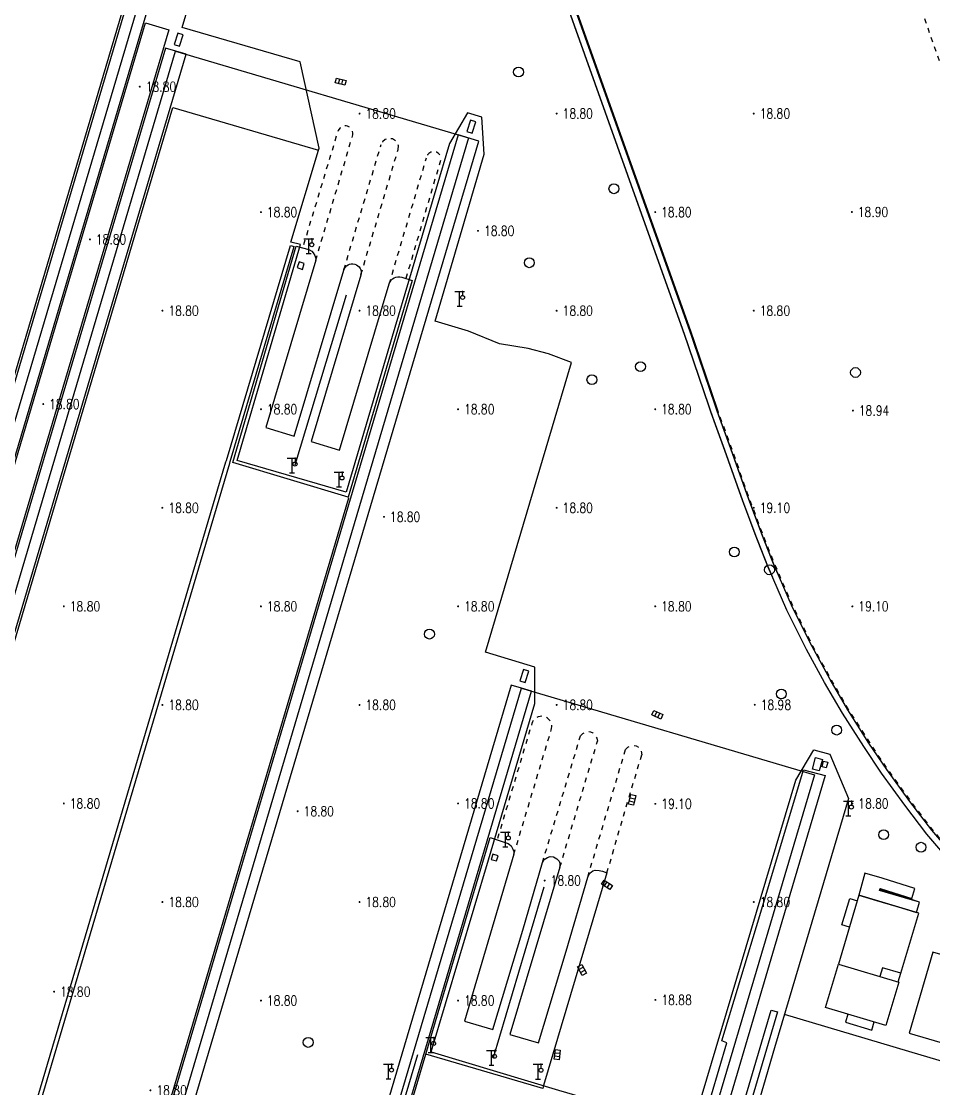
# Model space of a CAD drawing. Extents: x 404846 to 408477, y 3390929 to 3392894.
# Drawn here: x 407567 to 407659.6, y 3391445.4 to 3391553.7 of the extents above; entities that cross this region are included whole.
import ezdxf
from ezdxf.enums import TextEntityAlignment as Align

# ---------------------------------------------------------------- set-up
doc = ezdxf.new("R2010")
doc.units = 0
doc.header["$LTSCALE"] = 0.5
doc.header["$PDSIZE"] = 0.2
doc.linetypes.add('X1', pattern=[5, 4, -1])
doc.linetypes.add('X6', pattern=[2, 1, -1])
doc.layers.get('0').update_dxf_attribs({"linetype": 'CONTINUOUS'})
for name, color, linetype in [('3221', 6, 'CONTINUOUS'), ('DLSS', 4, 'CONTINUOUS'), ('DMTZ', 3, 'CONTINUOUS'), ('FZTZ', 7, 'CONTINUOUS'), ('GCD', 1, 'CONTINUOUS'), ('GXYZ', 2, 'CONTINUOUS'), ('JMD', 6, 'CONTINUOUS'), ('SXSS', 5, 'CONTINUOUS'), ('ZBTZ', 3, 'CONTINUOUS')]:
    doc.layers.add(name, color=color, linetype=linetype)
doc.layers.add('ASSIST', color=7, linetype='CONTINUOUS', plot=False)
doc.styles.add('HZ', font='rs.shx', dxfattribs={"width": 0.8, "bigfont": 'hztxt.shx'})
doc.linetypes.add('10422', pattern='A,0.75,[150,AAA.SHX,S=0.5,R=0,X=0,Y=0.5],1.5,[177,AAA.SHX,S=1,R=0,X=0,Y=0.4],0.75', length=3)
doc.linetypes.add('1161', pattern='A,0,[149,AAA.SHX,S=0.15,R=0,X=0,Y=0],-1.6', length=1.6)
doc.linetypes.add('444', pattern='A,4.5,[145,AAA.SHX,S=1,R=0,X=0,Y=1],4.5,-0.5,[146,AAA.SHX,S=1,R=0,X=0,Y=0],-0.5', length=10)

# ---------------------------------------------------------------- blocks, each defined once
blk = doc.blocks.new('gc063')
for p, q in [((-1, 3), (1, 3)), ((0, 0), (0, 3)), ((0.6, 3), (0.6, 2.2)), ((-0.5, 0), (0.5, 0))]:
    blk.add_line(p, q)
blk.add_circle((0.6, 1.8), 0.4)
blk.add_point((0.6, 3))
blk.add_point((0.6, 3))
blk = doc.blocks.new('GC200')
at = {"linetype": 'Continuous', "const_width": 0.2, "flags": 128}
blk.add_lwpolyline([(-0.1, 0, 1), (0.1, 0, 1)], format="xyb", close=True, dxfattribs=at)
blk = doc.blocks.new('gc188')
blk.add_circle((0, 0), 1)
blk = doc.blocks.new('gc041')
for p, q in [((-1, 0.5), (1, 0.5)), ((-1, -0.5), (-1, 0.5)), ((-0.33, 0.5), (-0.33, -0.5)), ((0.33, 0.5), (0.33, -0.5)), ((1, 0.5), (1, -0.5)), ((1, -0.5), (-1, -0.5))]:
    blk.add_line(p, q)

msp = doc.modelspace()

# ---------------------------------------------------------------- linework, layer by layer
at = {"layer": '3221', "color": 6}
for points in [[(407478.374, 3391325.427, 18.997), (407561.138, 3391604.54, 18.997), (407590.841, 3391595.732, 18.997), (407508.077, 3391316.619, 18.997)], [(407512.885, 3391315.165, 19.043), (407554.316, 3391454.965, 18.957), (407582.691, 3391550.721, 18.872), (407612.418, 3391541.902, 18.989), (407542.598, 3391306.362, 18.94)], [(407592.441, 3391291.533, 18.889), (407562.716, 3391300.346, 18.889), (407617.785, 3391486.088, 18.889), (407647.51, 3391477.275, 18.889)]]:
    msp.add_polyline3d(points, close=True, dxfattribs=at)
at = {"layer": 'ASSIST', "linetype": 'Continuous', "elevation": 22.424, "flags": 128}
msp.add_lwpolyline([(407658.177, 3391464.354), (407656.638, 3391464.813), (407654.115, 3391465.564), (407654.168, 3391465.745), (407657.385, 3391464.727), (407657.71, 3391465.749), (407654.386, 3391466.805), (407652.641, 3391467.302), (407652.03, 3391465.067), (407653.809, 3391464.537), (407656.332, 3391463.785), (407657.871, 3391463.327), (407658.177, 3391464.354)], close=True, dxfattribs=at)
at = {"layer": 'DLSS', "linetype": 'Continuous', "const_width": 0.1, "elevation": 18.717, "flags": 128}
msp.add_lwpolyline([(407637.796, 3391514.032), (407635.043, 3391522.125), (407621.142, 3391561.133), (407617.374, 3391571.838), (407615.413, 3391577.168), (407613.682, 3391581.589), (407610.815, 3391588.28), (407608.436, 3391593.367), (407606.477, 3391597.276)], dxfattribs=at)
at = {"layer": 'DLSS', "linetype": 'X6', "flags": 128}
for points, elevation in [([(407680.073, 3391516.891), (407678.864, 3391517.952), (407677.213, 3391519.467), (407676.333, 3391520.305), (407674.593, 3391522.1), (407672.262, 3391524.856), (407670.47, 3391527.28), (407668.209, 3391530.616), (407667.359, 3391532.055), (407666.229, 3391533.958), (407665.443, 3391535.602), (407664.306, 3391538.384), (407662.88, 3391542.236), (407661.215, 3391546.841), (407658.838, 3391553.601), (407657.141, 3391558.349), (407655.077, 3391564.072), (407653.82, 3391567.18)], 18.87), ([(407600.643, 3391542.102), (407600.674, 3391542.234), (407600.677, 3391542.439), (407600.65, 3391542.572), (407600.6, 3391542.699), (407600.528, 3391542.816), (407600.386, 3391542.962), (407600.272, 3391543.037), (407600.147, 3391543.092), (407600.015, 3391543.123), (407599.878, 3391543.132), (407599.743, 3391543.116), (407599.612, 3391543.077), (407599.49, 3391543.016), (407599.38, 3391542.935), (407599.247, 3391542.78), (407599.182, 3391542.66), (407595.58, 3391530.759)], 18.917), ([(407596.912, 3391529.493), (407600.643, 3391542.102)], 18.863), ([(407605.267, 3391540.729), (407605.319, 3391541.12), (407605.235, 3391541.34), (407605.061, 3391541.582), (407604.693, 3391541.804), (407604.266, 3391541.84), (407603.944, 3391541.748), (407603.704, 3391541.514), (407603.545, 3391541.24)], 19.089), ([(407599.779, 3391528.558), (407603.545, 3391541.24)], 18.904), ([(407601.506, 3391528.052), (407605.267, 3391540.729)], 18.904), ([(407604.376, 3391527.107), (407608.149, 3391539.877)], 18.904), ([(407606.096, 3391527.668), (407609.607, 3391539.666), (407609.614, 3391539.794), (407609.599, 3391539.922), (407609.536, 3391540.103), (407609.468, 3391540.213), (407609.334, 3391540.35), (407609.169, 3391540.449), (407609.047, 3391540.489), (407608.92, 3391540.507), (407608.791, 3391540.503), (407608.605, 3391540.456), (407608.49, 3391540.398), (407608.387, 3391540.321), (407608.262, 3391540.176), (407608.201, 3391540.063), (407608.149, 3391539.877)], 18.985), ([(407667.005, 3391463.471), (407664.686, 3391465.846), (407662.308, 3391468.442), (407659.484, 3391471.727), (407657.278, 3391474.644), (407654.924, 3391477.867), (407653.121, 3391480.556), (407650.969, 3391483.918), (407649.178, 3391487.007), (407647.353, 3391490.351), (407645.38, 3391494.317), (407643.421, 3391498.783), (407642.272, 3391501.71), (407640.912, 3391505.338), (407639.09, 3391510.467), (407637.796, 3391514.032)], 18.933), ([(407620.802, 3391481.823), (407620.852, 3391481.997), (407620.871, 3391482.177), (407620.841, 3391482.446), (407620.782, 3391482.616), (407620.695, 3391482.775), (407620.581, 3391482.915), (407620.445, 3391483.034), (407620.29, 3391483.127), (407620.122, 3391483.192), (407619.854, 3391483.232), (407619.674, 3391483.22), (407619.499, 3391483.176), (407619.256, 3391483.056), (407619.116, 3391482.942), (407618.997, 3391482.806), (407618.904, 3391482.651), (407618.839, 3391482.483), (407615.314, 3391470.683)], 18.997), ([(407617.02, 3391469.231), (407620.802, 3391481.823)], 18.929), ([(407619.919, 3391468.377), (407623.775, 3391481.227)], 18.762), ([(407623.775, 3391481.227), (407623.999, 3391481.47), (407624.183, 3391481.586), (407624.526, 3391481.68), (407624.779, 3391481.656), (407625.038, 3391481.541), (407625.241, 3391481.331), (407625.446, 3391480.989), (407625.501, 3391480.716)], 18.739), ([(407621.692, 3391467.925), (407625.501, 3391480.716)], 18.804), ([(407628.349, 3391479.852), (407628.575, 3391480.095), (407628.85, 3391480.229), (407629.116, 3391480.281), (407629.428, 3391480.236), (407629.719, 3391480.046), (407629.89, 3391479.863), (407629.995, 3391479.33)], 18.739), ([(407624.518, 3391466.918), (407626.643, 3391474.113), (407628.349, 3391479.852)], 18.776), ([(407626.46, 3391467.328), (407628.29, 3391473.624), (407629.995, 3391479.33)], 18.739)]:
    msp.add_lwpolyline(points, dxfattribs=dict(at, elevation=elevation))
at = {"layer": 'DMTZ', "linetype": '10422', "flags": 128}
for points, elevation in [([(407606.704, 3391527.434), (407600.205, 3391505.46), (407588.506, 3391508.977), (407594.945, 3391530.925)], 19.049), ([(407594.945, 3391530.925), (407595.58, 3391530.759), (407596.214, 3391530.592), (407596.509, 3391530.42), (407596.667, 3391530.259), (407596.819, 3391529.986), (407596.914, 3391529.664), (407596.912, 3391529.493)], 18.978), ([(407596.912, 3391529.493), (407591.863, 3391512.514), (407594.742, 3391511.658), (407599.761, 3391528.495)], 18.978), ([(407599.761, 3391528.495), (407599.833, 3391528.668), (407599.929, 3391528.811), (407600.051, 3391528.933), (407600.194, 3391529.029), (407600.353, 3391529.097), (407600.522, 3391529.132), (407600.694, 3391529.135), (407600.879, 3391529.101), (407601.039, 3391529.036), (407601.184, 3391528.942), (407601.308, 3391528.822), (407601.414, 3391528.667), (407601.481, 3391528.508), (407601.517, 3391528.339), (407601.52, 3391528.167), (407601.485, 3391527.982)], 19.02), ([(407601.485, 3391527.982), (407596.465, 3391511.097), (407599.337, 3391510.239), (407604.376, 3391527.107), (407604.378, 3391527.114)], 19.075), ([(407604.378, 3391527.114), (407604.456, 3391527.302), (407604.563, 3391527.463), (407604.699, 3391527.599), (407604.873, 3391527.716), (407605.052, 3391527.789), (407605.258, 3391527.828), (407605.451, 3391527.825), (407605.656, 3391527.78)], 19.073), ([(407605.656, 3391527.78), (407606.704, 3391527.434)], 19.062), ([(407609.334, 3391453.184), (407614.605, 3391470.919), (407615.314, 3391470.683), (407616.434, 3391470.312), (407616.57, 3391470.215), (407616.735, 3391470.069), (407616.924, 3391469.74), (407617, 3391469.514), (407617.02, 3391469.231), (407612.009, 3391452.29), (407614.87, 3391451.434), (407617.923, 3391461.533), (407619.919, 3391468.377), (407620.097, 3391468.682), (407620.445, 3391468.911), (407620.711, 3391469.001), (407621.051, 3391468.963), (407621.386, 3391468.77), (407621.612, 3391468.526), (407621.691, 3391468.339), (407621.692, 3391467.925), (407616.597, 3391450.938), (407619.524, 3391450.095), (407622.321, 3391459.395), (407624.518, 3391466.918), (407624.661, 3391467.205), (407624.846, 3391467.418), (407625.042, 3391467.536), (407625.275, 3391467.604), (407625.659, 3391467.591), (407625.994, 3391467.496), (407626.46, 3391467.328), (407620.031, 3391445.763)], 19.136), ([(407620.031, 3391445.763), (407619.952, 3391445.473), (407608.077, 3391448.947), (407609.334, 3391453.184)], 19.202)]:
    msp.add_lwpolyline(points, dxfattribs=dict(at, elevation=elevation))
at = {"layer": 'FZTZ', "linetype": 'Continuous', "flags": 128}
for points, elevation in [([(407583.1, 3391551.206), (407583.461, 3391552.352), (407582.922, 3391552.522), (407582.561, 3391551.376), (407583.1, 3391551.206)], 19.004), ([(407612.789, 3391542.401), (407613.149, 3391543.547), (407612.61, 3391543.717), (407612.25, 3391542.571), (407612.789, 3391542.401)], 18.962), ([(407595.56, 3391528.573), (407595.757, 3391529.17), (407595.234, 3391529.343), (407595.037, 3391528.746), (407595.56, 3391528.573)], 20.673), ([(407618.167, 3391486.643), (407618.528, 3391487.789), (407617.989, 3391487.959), (407617.628, 3391486.813), (407618.167, 3391486.643)], 19.072), ([(407647.311, 3391477.873), (407647.636, 3391479.045), (407648.323, 3391478.854), (407647.998, 3391477.683), (407647.311, 3391477.873)], 19.004), ([(407648.304, 3391478.086), (407648.445, 3391478.674), (407648.855, 3391478.576), (407648.714, 3391477.988), (407648.304, 3391478.086)], 20.316), ([(407615.267, 3391468.544), (407615.43, 3391469.083), (407614.89, 3391469.246), (407614.727, 3391468.707), (407615.267, 3391468.544)], 21.004)]:
    msp.add_lwpolyline(points, close=True, dxfattribs=dict(at, elevation=elevation))
at = {"layer": 'JMD', "linetype": 'Continuous'}
for p, q in [((407654.115, 3391465.564), (407654.168, 3391465.745)), ((407656.638, 3391464.813), (407654.115, 3391465.564)), ((407657.117, 3391464.67), (407654.132, 3391465.62)), ((407657.596, 3391464.527), (407654.148, 3391465.677)), ((407658.075, 3391464.384), (407654.165, 3391465.733)), ((407658.177, 3391464.354), (407656.638, 3391464.813))]:
    msp.add_line(p, q, dxfattribs=at)
at = {"layer": 'JMD', "linetype": '444', "flags": 128}
for points, elevation in [([(407588.949, 3391509.163), (407595.353, 3391531.098), (407594.397, 3391531.333), (407597.21, 3391540.672), (407597.271, 3391540.874), (407595.347, 3391549.636), (407583.378, 3391553.102), (407595.16, 3391592.745), (407594.848, 3391597.132), (407590.804, 3391598.352), (407589.08, 3391595.118), (407578.501, 3391559.696)], 20.413), ([(407608.621, 3391449.166), (407614.43, 3391468.656), (407619.137, 3391484.523), (407619.13, 3391488.226), (407614.139, 3391489.728), (407622.855, 3391519.128), (407620.54, 3391519.987), (407618.462, 3391520.538), (407615.56, 3391521.031), (407612.425, 3391522.316), (407609.023, 3391523.307), (407614.016, 3391540.276), (407613.772, 3391543.999), (407612.329, 3391544.45), (407610.489, 3391541.343), (407604.934, 3391522.685), (407600.001, 3391505.954), (407588.949, 3391509.163)], 20.856), ([(407594.845, 3391508.73), (407600.03, 3391526.002)], 20.362), ([(407621.541, 3391445.303), (407635.07, 3391441.328), (407645.621, 3391476.739), (407647.439, 3391479.831), (407649.07, 3391479.388), (407650.969, 3391474.871), (407646.71, 3391460.496), (407643.459, 3391449.592), (407638.982, 3391434.296), (407637.585, 3391429.708)], 20.628), ([(407614.942, 3391448.61), (407620.084, 3391465.916)], 20.235), ([(407709.77, 3391425.124), (407694.548, 3391438.036), (407681.255, 3391442.056), (407657.102, 3391449.221), (407644.461, 3391452.952)], 20.585), ([(407607.252, 3391448.871), (407592.422, 3391398.967), (407568.655, 3391318.794)], 20.857), ([(407608.621, 3391449.166), (407621.541, 3391445.303)], 20.713)]:
    msp.add_lwpolyline(points, dxfattribs=dict(at, elevation=elevation))
at = {"layer": 'JMD', "linetype": 'Continuous', "flags": 128}
for points, elevation in [([(407656.272, 3391457.148), (407658.093, 3391463.261), (407652.03, 3391465.067), (407649.951, 3391458.086)], 25.422), ([(407651.067, 3391461.835), (407650.298, 3391462.064), (407651.097, 3391464.746), (407651.866, 3391464.517)], 22.446), ([(407656.013, 3391456.28), (407656.272, 3391457.148), (407654.417, 3391457.7), (407654.159, 3391456.833)], 27.038), ([(407650.899, 3391453.011), (407650.654, 3391452.189), (407653.338, 3391451.389), (407653.583, 3391452.212)], 22.373)]:
    msp.add_lwpolyline(points, dxfattribs=dict(at, elevation=elevation))
for points, elevation in [([(407666.372, 3391448.375), (407668.765, 3391456.607), (407659.519, 3391459.294), (407657.127, 3391451.061), (407666.372, 3391448.375)], 21.23), ([(407654.764, 3391451.86), (407648.639, 3391453.684), (407649.951, 3391458.086), (407656.075, 3391456.262), (407654.764, 3391451.86)], 27.966)]:
    msp.add_lwpolyline(points, close=True, dxfattribs=dict(at, elevation=elevation))
at = {"layer": 'SXSS', "linetype": 'X1', "const_width": 0.15, "flags": 128}
for points, elevation in [([(407637.706, 3391513.999), (407634.951, 3391522.093), (407621.05, 3391561.101), (407617.283, 3391571.805), (407615.322, 3391577.133), (407613.592, 3391581.552), (407610.727, 3391588.241), (407608.348, 3391593.325), (407606.39, 3391597.232)], 18.717), ([(407637.113, 3391513.784), (407634.352, 3391521.885), (407620.453, 3391560.889), (407616.686, 3391571.591), (407614.73, 3391576.908), (407613.005, 3391581.311), (407610.148, 3391587.981), (407607.778, 3391593.048), (407605.823, 3391596.948)], 18.717), ([(407643.297, 3391497.258), (407642.75, 3391498.504), (407641.594, 3391501.45), (407640.23, 3391505.089), (407638.406, 3391510.222), (407637.113, 3391513.784)], 19.177), ([(407643.861, 3391497.54), (407643.332, 3391498.746), (407642.182, 3391501.676), (407640.822, 3391505.305), (407638.999, 3391510.434), (407637.706, 3391513.999)], 19.177)]:
    msp.add_lwpolyline(points, dxfattribs=dict(at, elevation=elevation))
at = {"layer": 'SXSS', "linetype": 'Continuous', "flags": 128}
for points, elevation in [([(407560.619, 3391417.273), (407569.971, 3391448.858), (407587.805, 3391509.034), (407587.848, 3391509.179), (407594.341, 3391531)], 19.067), ([(407561.001, 3391417.159), (407570.37, 3391448.74), (407588.203, 3391508.916), (407588.246, 3391509.061), (407594.74, 3391530.882)], 19.067), ([(407594.341, 3391531), (407594.74, 3391530.882)], 19.063), ([(407666.936, 3391463.403), (407664.616, 3391465.78), (407662.236, 3391468.378), (407659.409, 3391471.666), (407657.201, 3391474.586), (407654.845, 3391477.812), (407653.041, 3391480.504), (407650.887, 3391483.868), (407649.094, 3391486.96), (407647.268, 3391490.306), (407645.293, 3391494.276), (407643.861, 3391497.54)], 18.85), ([(407666.485, 3391462.963), (407664.158, 3391465.347), (407661.765, 3391467.96), (407658.918, 3391471.271), (407656.695, 3391474.211), (407654.329, 3391477.451), (407652.514, 3391480.158), (407650.349, 3391483.54), (407648.545, 3391486.651), (407646.709, 3391490.015), (407644.722, 3391494.009), (407643.297, 3391497.258)], 18.849), ([(407636.494, 3391430.92), (407643.119, 3391453.411), (407643.76, 3391453.222), (407637.135, 3391430.731)], 19.076)]:
    msp.add_lwpolyline(points, dxfattribs=dict(at, elevation=elevation))
at = {"layer": 'ZBTZ', "linetype": '1161', "flags": 128}
for points, elevation in [([(407509.08, 3391316.321), (407591.844, 3391595.435), (407589.752, 3391596.055), (407506.988, 3391316.942), (407509.08, 3391316.321)], 18.997), ([(407508.759, 3391314.505), (407579.64, 3391553.595), (407582.015, 3391552.891), (407511.133, 3391313.801), (407508.759, 3391314.505)], 18.989), ([(407513.944, 3391314.879), (407583.781, 3391550.398), (407581.679, 3391551.021), (407511.842, 3391315.503), (407513.944, 3391314.879)], 18.997), ([(407543.639, 3391306.074), (407613.475, 3391541.588), (407611.376, 3391542.211), (407541.541, 3391306.696), (407543.639, 3391306.074)], 18.992), ([(407617.78, 3391486.089), (407616.738, 3391486.398), (407561.669, 3391300.656), (407562.711, 3391300.347), (407562.716, 3391300.346), (407563.753, 3391300.038), (407618.822, 3391485.78), (407617.78, 3391486.089)], 18.889)]:
    msp.add_lwpolyline(points, close=True, dxfattribs=dict(at, elevation=elevation))
for points, elevation in [([(407551.58, 3391567.35), (407551.476, 3391567.328), (407489.93, 3391359.761), (407517.095, 3391351.706), (407578.641, 3391559.273), (407578.651, 3391559.329)], 18.997), ([(407600.205, 3391505.46), (407600.231, 3391505.349), (407544.135, 3391316.172), (407516.942, 3391324.236), (407573.038, 3391513.413), (407582.405, 3391545.002), (407597.21, 3391540.672)], 18.88), ([(407632.705, 3391429.827), (407635.868, 3391440.64), (407637.055, 3391444.816), (407638.629, 3391450.106), (407638.133, 3391450.297), (407641.984, 3391463.003), (407646.402, 3391477.786), (407648.602, 3391477.208), (407644.196, 3391462.358), (407638.898, 3391444.349), (407634.454, 3391429.439)], 19.019), ([(407563.947, 3391299.981), (407608.077, 3391448.947)], 18.891)]:
    msp.add_lwpolyline(points, dxfattribs=dict(at, elevation=elevation))

# ---------------------------------------------------------------- block references
at = {"layer": 'DLSS', "linetype": 'Continuous', "xscale": 0.5, "yscale": 0.5}
for p in [(407596.209, 3391530.174, 19.463), (407611.515, 3391524.826, 19.019), (407594.517, 3391507.918, 19.002), (407599.281, 3391506.504, 19.066), (407650.96, 3391473.117, 19.016), (407616.155, 3391469.982, 19.263), (407608.581, 3391449.129, 19.186), (407614.75, 3391447.829, 19.143), (407604.301, 3391446.432, 18.904), (407619.468, 3391446.416, 19.134)]:
    msp.add_blockref('gc063', p, dxfattribs=at)
at = {"layer": 'GCD', "linetype": 'Continuous'}
ref = msp.add_blockref('GC200', (407579.064, 3391547.108, 18.8), dxfattribs=dict(at, xscale=0.5, yscale=0.5, zscale=0.5))
ref.add_attrib('height', '18.80', dxfattribs={"linetype": 'Continuous', "height": 1, "style": 'HZ', "width": 0.8}).set_placement((407579.664, 3391547.108, 18.8), align=Align.MIDDLE_LEFT)
ref = msp.add_blockref('GC200', (407601.358, 3391544.379, 18.8), dxfattribs=dict(at, xscale=0.5, yscale=0.5, zscale=0.5))
ref.add_attrib('height', '18.80', dxfattribs={"linetype": 'Continuous', "height": 1, "style": 'HZ', "width": 0.8}).set_placement((407601.958, 3391544.379, 18.8), align=Align.MIDDLE_LEFT)
ref = msp.add_blockref('GC200', (407621.358, 3391544.379, 18.8), dxfattribs=dict(at, xscale=0.5, yscale=0.5, zscale=0.5))
ref.add_attrib('height', '18.80', dxfattribs={"linetype": 'Continuous', "height": 1, "style": 'HZ', "width": 0.8}).set_placement((407621.958, 3391544.379, 18.8), align=Align.MIDDLE_LEFT)
ref = msp.add_blockref('GC200', (407641.358, 3391544.379, 18.8), dxfattribs=dict(at, xscale=0.5, yscale=0.5, zscale=0.5))
ref.add_attrib('height', '18.80', dxfattribs={"linetype": 'Continuous', "height": 1, "style": 'HZ', "width": 0.8}).set_placement((407641.958, 3391544.379, 18.8), align=Align.MIDDLE_LEFT)
ref = msp.add_blockref('GC200', (407591.358, 3391534.379, 18.8), dxfattribs=dict(at, xscale=0.5, yscale=0.5, zscale=0.5))
ref.add_attrib('height', '18.80', dxfattribs={"linetype": 'Continuous', "height": 1, "style": 'HZ', "width": 0.8}).set_placement((407591.958, 3391534.379, 18.8), align=Align.MIDDLE_LEFT)
ref = msp.add_blockref('GC200', (407631.358, 3391534.379, 18.8), dxfattribs=dict(at, xscale=0.5, yscale=0.5, zscale=0.5))
ref.add_attrib('height', '18.80', dxfattribs={"linetype": 'Continuous', "height": 1, "style": 'HZ', "width": 0.8}).set_placement((407631.958, 3391534.379, 18.8), align=Align.MIDDLE_LEFT)
ref = msp.add_blockref('GC200', (407651.314, 3391534.391, 18.9), dxfattribs=dict(at, xscale=0.5, yscale=0.5, zscale=0.5))
ref.add_attrib('height', '18.90', dxfattribs={"linetype": 'Continuous', "height": 1, "style": 'HZ', "width": 0.8}).set_placement((407651.914, 3391534.391, 18.9), align=Align.MIDDLE_LEFT)
ref = msp.add_blockref('GC200', (407574.005, 3391531.611, 18.8), dxfattribs=dict(at, xscale=0.5, yscale=0.5, zscale=0.5))
ref.add_attrib('height', '18.80', dxfattribs={"linetype": 'Continuous', "height": 1, "style": 'HZ', "width": 0.8}).set_placement((407574.605, 3391531.611, 18.8), align=Align.MIDDLE_LEFT)
ref = msp.add_blockref('GC200', (407613.385, 3391532.481, 18.8), dxfattribs=dict(at, xscale=0.5, yscale=0.5, zscale=0.5))
ref.add_attrib('height', '18.80', dxfattribs={"linetype": 'Continuous', "height": 1, "style": 'HZ', "width": 0.8}).set_placement((407613.985, 3391532.481, 18.8), align=Align.MIDDLE_LEFT)
ref = msp.add_blockref('GC200', (407581.358, 3391524.379, 18.8), dxfattribs=dict(at, xscale=0.5, yscale=0.5, zscale=0.5))
ref.add_attrib('height', '18.80', dxfattribs={"linetype": 'Continuous', "height": 1, "style": 'HZ', "width": 0.8}).set_placement((407581.958, 3391524.379, 18.8), align=Align.MIDDLE_LEFT)
ref = msp.add_blockref('GC200', (407601.358, 3391524.379, 18.8), dxfattribs=dict(at, xscale=0.5, yscale=0.5, zscale=0.5))
ref.add_attrib('height', '18.80', dxfattribs={"linetype": 'Continuous', "height": 1, "style": 'HZ', "width": 0.8}).set_placement((407601.958, 3391524.379, 18.8), align=Align.MIDDLE_LEFT)
ref = msp.add_blockref('GC200', (407621.358, 3391524.379, 18.8), dxfattribs=dict(at, xscale=0.5, yscale=0.5, zscale=0.5))
ref.add_attrib('height', '18.80', dxfattribs={"linetype": 'Continuous', "height": 1, "style": 'HZ', "width": 0.8}).set_placement((407621.958, 3391524.379, 18.8), align=Align.MIDDLE_LEFT)
ref = msp.add_blockref('GC200', (407641.358, 3391524.379, 18.8), dxfattribs=dict(at, xscale=0.5, yscale=0.5, zscale=0.5))
ref.add_attrib('height', '18.80', dxfattribs={"linetype": 'Continuous', "height": 1, "style": 'HZ', "width": 0.8}).set_placement((407641.958, 3391524.379, 18.8), align=Align.MIDDLE_LEFT)
ref = msp.add_blockref('GC200', (407569.263, 3391514.902, 18.8), dxfattribs=dict(at, xscale=0.5, yscale=0.5, zscale=0.5))
ref.add_attrib('height', '18.80', dxfattribs={"linetype": 'Continuous', "height": 1, "style": 'HZ', "width": 0.8}).set_placement((407569.863, 3391514.902, 18.8), align=Align.MIDDLE_LEFT)
ref = msp.add_blockref('GC200', (407591.358, 3391514.379, 18.8), dxfattribs=dict(at, xscale=0.5, yscale=0.5, zscale=0.5))
ref.add_attrib('height', '18.80', dxfattribs={"linetype": 'Continuous', "height": 1, "style": 'HZ', "width": 0.8}).set_placement((407591.958, 3391514.379, 18.8), align=Align.MIDDLE_LEFT)
ref = msp.add_blockref('GC200', (407611.358, 3391514.379, 18.8), dxfattribs=dict(at, xscale=0.5, yscale=0.5, zscale=0.5))
ref.add_attrib('height', '18.80', dxfattribs={"linetype": 'Continuous', "height": 1, "style": 'HZ', "width": 0.8}).set_placement((407611.958, 3391514.379, 18.8), align=Align.MIDDLE_LEFT)
ref = msp.add_blockref('GC200', (407631.358, 3391514.379, 18.8), dxfattribs=dict(at, xscale=0.5, yscale=0.5, zscale=0.5))
ref.add_attrib('height', '18.80', dxfattribs={"linetype": 'Continuous', "height": 1, "style": 'HZ', "width": 0.8}).set_placement((407631.958, 3391514.379, 18.8), align=Align.MIDDLE_LEFT)
ref = msp.add_blockref('GC200', (407651.414, 3391514.245, 18.94), dxfattribs=dict(at, xscale=0.5, yscale=0.5, zscale=0.5))
ref.add_attrib('height', '18.94', dxfattribs={"linetype": 'Continuous', "height": 1, "style": 'HZ', "width": 0.8}).set_placement((407652.014, 3391514.245, 18.94), align=Align.MIDDLE_LEFT)
ref = msp.add_blockref('GC200', (407581.358, 3391504.379, 18.8), dxfattribs=dict(at, xscale=0.5, yscale=0.5, zscale=0.5))
ref.add_attrib('height', '18.80', dxfattribs={"linetype": 'Continuous', "height": 1, "style": 'HZ', "width": 0.8}).set_placement((407581.958, 3391504.379, 18.8), align=Align.MIDDLE_LEFT)
ref = msp.add_blockref('GC200', (407603.843, 3391503.464, 18.8), dxfattribs=dict(at, xscale=0.5, yscale=0.5, zscale=0.5))
ref.add_attrib('height', '18.80', dxfattribs={"linetype": 'Continuous', "height": 1, "style": 'HZ', "width": 0.8}).set_placement((407604.443, 3391503.464, 18.8), align=Align.MIDDLE_LEFT)
ref = msp.add_blockref('GC200', (407621.358, 3391504.379, 18.8), dxfattribs=dict(at, xscale=0.5, yscale=0.5, zscale=0.5))
ref.add_attrib('height', '18.80', dxfattribs={"linetype": 'Continuous', "height": 1, "style": 'HZ', "width": 0.8}).set_placement((407621.958, 3391504.379, 18.8), align=Align.MIDDLE_LEFT)
ref = msp.add_blockref('GC200', (407641.358, 3391504.379, 19.1), dxfattribs=dict(at, xscale=0.5, yscale=0.5, zscale=0.5))
ref.add_attrib('height', '19.10', dxfattribs={"linetype": 'Continuous', "height": 1, "style": 'HZ', "width": 0.8}).set_placement((407641.958, 3391504.379, 19.1), align=Align.MIDDLE_LEFT)
ref = msp.add_blockref('GC200', (407571.358, 3391494.379, 18.8), dxfattribs=dict(at, xscale=0.5, yscale=0.5, zscale=0.5))
ref.add_attrib('height', '18.80', dxfattribs={"linetype": 'Continuous', "height": 1, "style": 'HZ', "width": 0.8}).set_placement((407571.958, 3391494.379, 18.8), align=Align.MIDDLE_LEFT)
ref = msp.add_blockref('GC200', (407591.358, 3391494.379, 18.8), dxfattribs=dict(at, xscale=0.5, yscale=0.5, zscale=0.5))
ref.add_attrib('height', '18.80', dxfattribs={"linetype": 'Continuous', "height": 1, "style": 'HZ', "width": 0.8}).set_placement((407591.958, 3391494.379, 18.8), align=Align.MIDDLE_LEFT)
ref = msp.add_blockref('GC200', (407611.358, 3391494.379, 18.8), dxfattribs=dict(at, xscale=0.5, yscale=0.5, zscale=0.5))
ref.add_attrib('height', '18.80', dxfattribs={"linetype": 'Continuous', "height": 1, "style": 'HZ', "width": 0.8}).set_placement((407611.958, 3391494.379, 18.8), align=Align.MIDDLE_LEFT)
ref = msp.add_blockref('GC200', (407631.358, 3391494.379, 18.8), dxfattribs=dict(at, xscale=0.5, yscale=0.5, zscale=0.5))
ref.add_attrib('height', '18.80', dxfattribs={"linetype": 'Continuous', "height": 1, "style": 'HZ', "width": 0.8}).set_placement((407631.958, 3391494.379, 18.8), align=Align.MIDDLE_LEFT)
ref = msp.add_blockref('GC200', (407651.358, 3391494.379, 19.1), dxfattribs=dict(at, xscale=0.5, yscale=0.5, zscale=0.5))
ref.add_attrib('height', '19.10', dxfattribs={"linetype": 'Continuous', "height": 1, "style": 'HZ', "width": 0.8}).set_placement((407651.958, 3391494.379, 19.1), align=Align.MIDDLE_LEFT)
ref = msp.add_blockref('GC200', (407581.358, 3391484.379, 18.8), dxfattribs=dict(at, xscale=0.5, yscale=0.5, zscale=0.5))
ref.add_attrib('height', '18.80', dxfattribs={"linetype": 'Continuous', "height": 1, "style": 'HZ', "width": 0.8}).set_placement((407581.958, 3391484.379, 18.8), align=Align.MIDDLE_LEFT)
ref = msp.add_blockref('GC200', (407601.358, 3391484.379, 18.8), dxfattribs=dict(at, xscale=0.5, yscale=0.5, zscale=0.5))
ref.add_attrib('height', '18.80', dxfattribs={"linetype": 'Continuous', "height": 1, "style": 'HZ', "width": 0.8}).set_placement((407601.958, 3391484.379, 18.8), align=Align.MIDDLE_LEFT)
ref = msp.add_blockref('GC200', (407621.358, 3391484.379, 18.8), dxfattribs=dict(at, xscale=0.5, yscale=0.5, zscale=0.5))
ref.add_attrib('height', '18.80', dxfattribs={"linetype": 'Continuous', "height": 1, "style": 'HZ', "width": 0.8}).set_placement((407621.958, 3391484.379, 18.8), align=Align.MIDDLE_LEFT)
ref = msp.add_blockref('GC200', (407641.459, 3391484.39, 18.983), dxfattribs=dict(at, xscale=0.5, yscale=0.5, zscale=0.5))
ref.add_attrib('height', '18.98', dxfattribs={"linetype": 'Continuous', "height": 1, "style": 'HZ', "width": 0.8}).set_placement((407642.059, 3391484.39, 18.983), align=Align.MIDDLE_LEFT)
ref = msp.add_blockref('GC200', (407571.358, 3391474.379, 18.8), dxfattribs=dict(at, xscale=0.5, yscale=0.5, zscale=0.5))
ref.add_attrib('height', '18.80', dxfattribs={"linetype": 'Continuous', "height": 1, "style": 'HZ', "width": 0.8}).set_placement((407571.958, 3391474.379, 18.8), align=Align.MIDDLE_LEFT)
ref = msp.add_blockref('GC200', (407611.358, 3391474.379, 18.8), dxfattribs=dict(at, xscale=0.5, yscale=0.5, zscale=0.5))
ref.add_attrib('height', '18.80', dxfattribs={"linetype": 'Continuous', "height": 1, "style": 'HZ', "width": 0.8}).set_placement((407611.958, 3391474.379, 18.8), align=Align.MIDDLE_LEFT)
ref = msp.add_blockref('GC200', (407631.375, 3391474.343, 19.097), dxfattribs=dict(at, xscale=0.5, yscale=0.5, zscale=0.5))
ref.add_attrib('height', '19.10', dxfattribs={"linetype": 'Continuous', "height": 1, "style": 'HZ', "width": 0.8}).set_placement((407631.975, 3391474.343, 19.097), align=Align.MIDDLE_LEFT)
ref = msp.add_blockref('GC200', (407651.358, 3391474.379, 18.8), dxfattribs=dict(at, xscale=0.5, yscale=0.5, zscale=0.5))
ref.add_attrib('height', '18.80', dxfattribs={"linetype": 'Continuous', "height": 1, "style": 'HZ', "width": 0.8}).set_placement((407651.958, 3391474.379, 18.8), align=Align.MIDDLE_LEFT)
ref = msp.add_blockref('GC200', (407595.083, 3391473.588, 18.8), dxfattribs=dict(at, xscale=0.5, yscale=0.5, zscale=0.5))
ref.add_attrib('height', '18.80', dxfattribs={"linetype": 'Continuous', "height": 1, "style": 'HZ', "width": 0.8}).set_placement((407595.683, 3391473.588, 18.8), align=Align.MIDDLE_LEFT)
ref = msp.add_blockref('GC200', (407620.141, 3391466.558, 18.8), dxfattribs=dict(at, xscale=0.5, yscale=0.5, zscale=0.5))
ref.add_attrib('height', '18.80', dxfattribs={"linetype": 'Continuous', "height": 1, "style": 'HZ', "width": 0.8}).set_placement((407620.741, 3391466.558, 18.8), align=Align.MIDDLE_LEFT)
ref = msp.add_blockref('GC200', (407581.358, 3391464.379, 18.8), dxfattribs=dict(at, xscale=0.5, yscale=0.5, zscale=0.5))
ref.add_attrib('height', '18.80', dxfattribs={"linetype": 'Continuous', "height": 1, "style": 'HZ', "width": 0.8}).set_placement((407581.958, 3391464.379, 18.8), align=Align.MIDDLE_LEFT)
ref = msp.add_blockref('GC200', (407601.358, 3391464.379, 18.8), dxfattribs=dict(at, xscale=0.5, yscale=0.5, zscale=0.5))
ref.add_attrib('height', '18.80', dxfattribs={"linetype": 'Continuous', "height": 1, "style": 'HZ', "width": 0.8}).set_placement((407601.958, 3391464.379, 18.8), align=Align.MIDDLE_LEFT)
ref = msp.add_blockref('GC200', (407641.358, 3391464.379, 18.8), dxfattribs=dict(at, xscale=0.5, yscale=0.5, zscale=0.5))
ref.add_attrib('height', '18.80', dxfattribs={"linetype": 'Continuous', "height": 1, "style": 'HZ', "width": 0.8}).set_placement((407641.958, 3391464.379, 18.8), align=Align.MIDDLE_LEFT)
ref = msp.add_blockref('GC200', (407570.369, 3391455.286, 18.8), dxfattribs=dict(at, xscale=0.5, yscale=0.5, zscale=0.5))
ref.add_attrib('height', '18.80', dxfattribs={"linetype": 'Continuous', "height": 1, "style": 'HZ', "width": 0.8}).set_placement((407570.969, 3391455.286, 18.8), align=Align.MIDDLE_LEFT)
ref = msp.add_blockref('GC200', (407591.358, 3391454.379, 18.8), dxfattribs=dict(at, xscale=0.5, yscale=0.5, zscale=0.5))
ref.add_attrib('height', '18.80', dxfattribs={"linetype": 'Continuous', "height": 1, "style": 'HZ', "width": 0.8}).set_placement((407591.958, 3391454.379, 18.8), align=Align.MIDDLE_LEFT)
ref = msp.add_blockref('GC200', (407611.358, 3391454.379, 18.8), dxfattribs=dict(at, xscale=0.5, yscale=0.5, zscale=0.5))
ref.add_attrib('height', '18.80', dxfattribs={"linetype": 'Continuous', "height": 1, "style": 'HZ', "width": 0.8}).set_placement((407611.958, 3391454.379, 18.8), align=Align.MIDDLE_LEFT)
ref = msp.add_blockref('GC200', (407631.381, 3391454.451, 18.88), dxfattribs=dict(at, xscale=0.5, yscale=0.5, zscale=0.5))
ref.add_attrib('height', '18.88', dxfattribs={"linetype": 'Continuous', "height": 1, "style": 'HZ', "width": 0.8}).set_placement((407631.981, 3391454.451, 18.88), align=Align.MIDDLE_LEFT)
ref = msp.add_blockref('GC200', (407580.145, 3391445.275, 18.8), dxfattribs=dict(at, xscale=0.5, yscale=0.5, zscale=0.5))
ref.add_attrib('height', '18.80', dxfattribs={"linetype": 'Continuous', "height": 1, "style": 'HZ', "width": 0.8}).set_placement((407580.745, 3391445.275, 18.8), align=Align.MIDDLE_LEFT)
at = {"layer": 'GXYZ', "linetype": 'Continuous', "xscale": 0.5, "yscale": 0.5}
for p in [(407617.489, 3391548.596, 18.918), (407627.168, 3391536.752, 19.042), (407618.585, 3391529.244, 19.052), (407629.864, 3391518.705, 19.217), (407651.68, 3391518.109, 18.999), (407624.933, 3391517.374, 19.206), (407639.38, 3391499.899, 18.999), (407642.953, 3391498.089, 18.999), (407608.455, 3391491.566, 19.155), (407644.157, 3391485.488, 19.105), (407649.768, 3391481.825, 18.945), (407654.533, 3391471.209, 18.805), (407658.328, 3391469.939, 18.805), (407596.149, 3391450.136, 18.989)]:
    msp.add_blockref('gc188', p, dxfattribs=at)
for p, rotation in [((407599.446, 3391547.61, 19.062), 166.2701531936495), ((407631.584, 3391483.385, 19.21), 155.3266593066505), ((407629.015, 3391474.746, 19.01), 76.20118779908381), ((407626.471, 3391466.127, 19.01), 147.0187712772538), ((407623.921, 3391457.492, 18.95), 118.4281773002262), ((407621.419, 3391448.894, 18.91), 83.19127289967973)]:
    msp.add_blockref('gc041', p, dxfattribs=dict(at, rotation=rotation))

doc.saveas('drawing.dxf')
